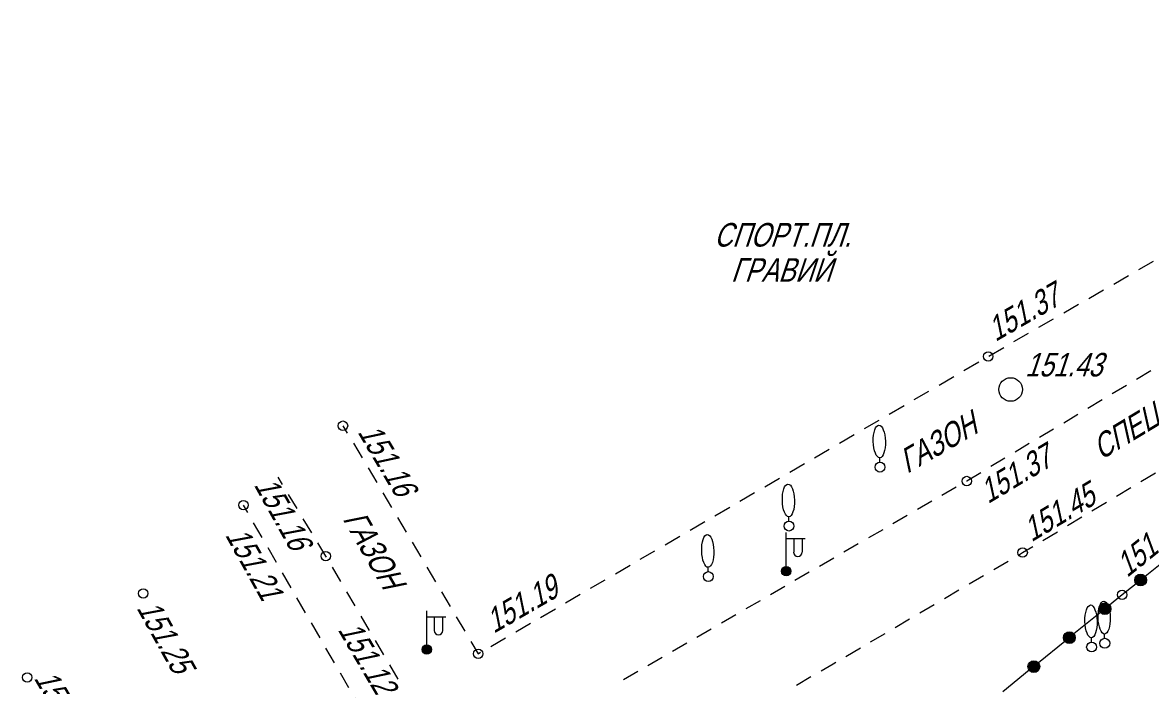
# Model space of a CAD drawing. Header units: metres. Extents: x 382 to 851, y 14083 to 14440.
# Drawn here: x 527.71 to 575.56, y 14221.88 to 14250 of the extents above; entities that cross this region are included whole.
import ezdxf

# ---------------------------------------------------------------- set-up
doc = ezdxf.new("R2010")
doc.units = ezdxf.units.M
doc.header["$MEASUREMENT"] = 0
doc.linetypes.add('UP line', pattern=[1.5, 1, -0.5])
for name, color, linetype, lineweight in [('Горизонтали', 7, 'Continuous', 25), ('Граница площадки', 7, 'Continuous', 25), ('Граница растительности и грунта', 7, 'Continuous', 25), ('Граница улицы', 7, 'Continuous', 25), ('Колодцы', 7, 'Continuous', 25), ('Леса и газоны', 7, 'Continuous', 25), ('ЛЭП', 7, 'Continuous', 25), ('Ограды', 7, 'Continuous', 25), ('Отдельно стоящее дерево', 7, 'Continuous', 25), ('Фонари', 7, 'Continuous', 25)]:
    doc.layers.add(name, color=color, linetype=linetype, lineweight=lineweight)
doc.styles.add('Style-RUSSIAN_1251 I 0.32289', font='RUSSIAN_1251.shx', dxfattribs={"oblique": 18.5})

# ---------------------------------------------------------------- blocks, each defined once
blk = doc.blocks.new('PIKET_577')
at = {"layer": 'Горизонтали', "color": 251, "linetype": 'Continuous', "lineweight": 9}
blk.add_arc((0, 0), 0.2, 0, 360, dxfattribs=at)
blk = doc.blocks.new('PIKET_578')
at = {"layer": 'Горизонтали', "color": 251, "linetype": 'Continuous', "lineweight": 9}
blk.add_arc((0, 0), 0.2, 0, 360, dxfattribs=at)
blk = doc.blocks.new('DEREVO_546')
at = {"layer": 'Отдельно стоящее дерево', "color": 251, "linetype": 'Continuous', "lineweight": 9, "flags": 128}
blk.add_lwpolyline([(-0.007, 0.21), (-0.007, 0.393)], dxfattribs=at)
at = {"layer": 'Отдельно стоящее дерево', "color": 251, "linetype": 'Continuous', "lineweight": 9}
blk.add_arc((0, 0), 0.21, 0, 359.99999, dxfattribs=at)
blk.add_ellipse((-0.0255, 1.088), major_axis=(-0.0185, 0.695), ratio=0.3698286, dxfattribs=at)
blk = doc.blocks.new('DEREVO_547')
at = {"layer": 'Отдельно стоящее дерево', "color": 251, "linetype": 'Continuous', "lineweight": 9, "flags": 128}
blk.add_lwpolyline([(-0.007, 0.21), (-0.007, 0.393)], dxfattribs=at)
at = {"layer": 'Отдельно стоящее дерево', "color": 251, "linetype": 'Continuous', "lineweight": 9}
blk.add_arc((0, 0), 0.21, 0, 360, dxfattribs=at)
blk.add_ellipse((-0.025, 1.088), major_axis=(-0.019, 0.695), ratio=0.369829, dxfattribs=at)
blk = doc.blocks.new('DEREVO_548')
at = {"layer": 'Отдельно стоящее дерево', "color": 251, "linetype": 'Continuous', "lineweight": 9, "flags": 128}
blk.add_lwpolyline([(-0.007, 0.21), (-0.007, 0.393)], dxfattribs=at)
at = {"layer": 'Отдельно стоящее дерево', "color": 251, "linetype": 'Continuous', "lineweight": 9}
blk.add_arc((0, 0), 0.21, 0, 360, dxfattribs=at)
blk.add_ellipse((-0.025, 1.088), major_axis=(-0.019, 0.695), ratio=0.369829, dxfattribs=at)
blk = doc.blocks.new('KOLOD_123')
at = {"layer": 'Колодцы', "color": 251, "linetype": 'Continuous', "lineweight": 9}
blk.add_arc((0, 0), 0.5, 0, 360, dxfattribs=at)
blk = doc.blocks.new('PIKET_589')
at = {"layer": 'Горизонтали', "color": 251, "linetype": 'Continuous', "lineweight": 9}
blk.add_arc((0, 0), 0.2, 0, 360, dxfattribs=at)
blk = doc.blocks.new('PIKET_590')
at = {"layer": 'Горизонтали', "color": 251, "linetype": 'Continuous', "lineweight": 9}
blk.add_arc((0, 0), 0.2, 0, 360, dxfattribs=at)
blk = doc.blocks.new('PIKET_591')
at = {"layer": 'Горизонтали', "color": 251, "linetype": 'Continuous', "lineweight": 9}
blk.add_arc((0, 0), 0.2, 0, 360, dxfattribs=at)
blk = doc.blocks.new('PIKET_594')
at = {"layer": 'Горизонтали', "color": 251, "linetype": 'Continuous', "lineweight": 9}
blk.add_arc((0, 0), 0.2, 0, 360, dxfattribs=at)
blk = doc.blocks.new('msdElementTypeLineString_226')
at = {"layer": 'Граница улицы', "color": 251, "linetype": 'Continuous', "lineweight": 9}
for p, q in [((2.306, 34.838), (2.124, 35.153)), ((2.919, 33.775), (2.555, 34.405)), ((3.532, 32.712), (3.169, 33.342)), ((4.146, 31.649), (3.782, 32.279)), ((4.759, 30.585), (4.396, 31.215)), ((5.373, 29.522), (5.009, 30.152)), ((5.986, 28.459), (5.623, 29.089)), ((6.6, 27.396), (6.236, 28.026)), ((7.213, 26.332), (6.849, 26.963)), ((7.826, 25.269), (7.463, 25.899)), ((8.44, 24.206), (8.076, 24.836)), ((9.053, 23.143), (8.69, 23.773)), ((9.667, 22.079), (9.303, 22.71)), ((10.28, 21.016), (9.917, 21.646)), ((11.179, 19.055), (11.773, 19.476)), ((10.178, 18.344), (10.772, 18.765)), ((9.177, 17.634), (9.771, 18.055)), ((8.176, 16.923), (8.77, 17.344)), ((7.175, 16.213), (7.769, 16.634)), ((6.174, 15.502), (6.768, 15.923)), ((5.174, 14.792), (5.767, 15.213)), ((4.173, 14.081), (4.766, 14.502)), ((3.172, 13.37), (3.765, 13.792)), ((2.171, 12.66), (2.764, 13.081)), ((1.17, 11.949), (1.763, 12.37)), ((0.169, 11.239), (0.762, 11.66)), ((0.521, 10.242), (0.15, 10.867)), ((1.148, 9.186), (0.777, 9.812)), ((1.775, 8.131), (1.403, 8.756)), ((2.402, 7.075), (2.03, 7.701)), ((3.029, 6.02), (2.657, 6.646)), ((3.655, 4.965), (3.284, 5.59)), ((4.282, 3.909), (3.911, 4.535)), ((5.536, 1.799), (5.165, 2.424)), ((6.163, 0.743), (5.792, 1.369)), ((6.605, 0.001), (6.419, 0.314))]:
    blk.add_line(p, q, dxfattribs=at)
at = {"layer": 'Граница улицы', "color": 251, "linetype": 'Continuous', "lineweight": 9, "flags": 128}
for points in [[(11.168, 20.207), (10.946, 20.334), (10.569, 20.618)], [(12.18, 19.765), (12.239, 19.807), (11.961, 19.85), (11.605, 19.964)], [(4.909, 2.854), (4.65, 3.29), (4.538, 3.479)]]:
    blk.add_lwpolyline(points, dxfattribs=at)
blk = doc.blocks.new('msdElementTypeLine_78')
at = {"layer": 'ЛЭП', "color": 251, "linetype": 'Continuous', "lineweight": 9}
for p, q in [((27.908, 22.198), (29.866, 23.753)), ((2.092, 1.689), (0.134, 0.134))]:
    blk.add_line(p, q, dxfattribs=at)
at = {"layer": 'ЛЭП', "color": 251, "linetype": 'Continuous', "lineweight": 9, "flags": 128}
for points in [[(28.216, 22.613), (27.908, 22.198), (28.384, 22.405)], [(1.784, 1.274), (2.092, 1.689), (1.616, 1.482)]]:
    blk.add_lwpolyline(points, dxfattribs=at)
blk = doc.blocks.new('msdElementTypeLineString_230')
at = {"layer": 'Граница площадки', "color": 251, "linetype": 'Continuous', "lineweight": 9}
for p, q in [((37.013, 15.766), (36.411, 15.406)), ((35.982, 15.149), (35.38, 14.789)), ((34.951, 14.532), (34.349, 14.172)), ((33.92, 13.915), (33.318, 13.555)), ((32.889, 13.298), (32.287, 12.938)), ((31.858, 12.682), (31.257, 12.321)), ((30.827, 12.065), (30.226, 11.705)), ((0.181, 10.953), (0, 11.253)), ((28.762, 10.837), (28.155, 10.486)), ((0.801, 9.924), (0.439, 10.525)), ((27.722, 10.235), (27.116, 9.883)), ((26.683, 9.633), (26.076, 9.281)), ((1.421, 8.895), (1.059, 9.496)), ((25.643, 9.031), (25.036, 8.679)), ((24.604, 8.428), (23.997, 8.077)), ((23.564, 7.826), (22.957, 7.474)), ((2.649, 6.83), (2.294, 7.434)), ((22.525, 7.224), (21.918, 6.872)), ((3.258, 5.794), (2.902, 6.399)), ((21.485, 6.622), (20.878, 6.27)), ((20.446, 6.019), (19.839, 5.668)), ((3.866, 4.758), (3.511, 5.363)), ((19.406, 5.417), (18.799, 5.066)), ((18.366, 4.815), (17.76, 4.463)), ((4.475, 3.722), (4.12, 4.327)), ((17.327, 4.213), (16.72, 3.861)), ((16.287, 3.61), (15.68, 3.259)), ((5.084, 2.686), (4.728, 3.291)), ((15.248, 3.008), (14.641, 2.657))]:
    blk.add_line(p, q, dxfattribs=at)
at = {"layer": 'Граница площадки', "color": 251, "linetype": 'Continuous', "lineweight": 9, "flags": 128}
for points in [[(29.797, 11.448), (29.207, 11.095), (29.195, 11.088)], [(2.041, 7.865), (2.015, 7.909), (1.679, 8.467)]]:
    blk.add_lwpolyline(points, dxfattribs=at)
blk = doc.blocks.new('msdElementTypeLineString_231')
at = {"layer": 'Граница площадки', "color": 251, "linetype": 'Continuous', "lineweight": 9}
for p, q in [((27.958, 16.35), (28.569, 16.718)), ((26.919, 15.725), (27.53, 16.092)), ((25.88, 15.099), (26.491, 15.467)), ((24.841, 14.474), (25.452, 14.842)), ((23.802, 13.849), (24.412, 14.216)), ((21.715, 12.612), (22.33, 12.972)), ((20.669, 11.998), (21.284, 12.359)), ((19.623, 11.384), (20.238, 11.745)), ((18.577, 10.771), (19.192, 11.131)), ((17.531, 10.157), (18.146, 10.518)), ((16.485, 9.543), (17.1, 9.904)), ((15.439, 8.929), (16.054, 9.29)), ((13.341, 7.712), (13.958, 8.069))]:
    blk.add_line(p, q, dxfattribs=at)
at = {"layer": 'Граница площадки', "color": 251, "linetype": 'Continuous', "lineweight": 9, "flags": 128}
for points in [[(22.761, 13.225), (22.938, 13.329), (23.373, 13.591)], [(14.391, 8.319), (14.905, 8.616), (15.008, 8.676)]]:
    blk.add_lwpolyline(points, dxfattribs=at)
blk = doc.blocks.new('msdElementTypeLineString_233')
at = {"layer": 'Ограды', "linetype": 'Continuous', "lineweight": 9}
h = blk.add_hatch(color=251, dxfattribs=at)
edge = h.paths.add_edge_path()
edge.add_arc((35.782, 28.931), 0.25, 0, 360)
h = blk.add_hatch(color=251, dxfattribs=at)
edge = h.paths.add_edge_path()
edge.add_arc((34.268, 27.714), 0.25, 0, 360)
h = blk.add_hatch(color=251, dxfattribs=at)
edge = h.paths.add_edge_path()
edge.add_arc((32.761, 26.488), 0.25, 0, 360)
h = blk.add_hatch(color=251, dxfattribs=at)
edge = h.paths.add_edge_path()
edge.add_arc((31.253, 25.262), 0.25, 0, 360)
at = {"layer": 'Ограды', "color": 251, "linetype": 'Continuous', "lineweight": 9}
for p, q in [((37.108, 29.985), (35.978, 29.087)), ((34.074, 27.556), (32.955, 26.646)), ((32.567, 26.33), (31.447, 25.419)), ((31.059, 25.104), (29.94, 24.193))]:
    blk.add_line(p, q, dxfattribs=at)
at = {"layer": 'Ограды', "color": 251, "linetype": 'Continuous', "lineweight": 9, "flags": 128}
blk.add_lwpolyline([(35.587, 28.776), (34.996, 28.306), (34.462, 27.872)], dxfattribs=at)
at = {"layer": 'Ограды', "color": 251, "linetype": 'Continuous', "lineweight": 9}
for centre in [(35.782, 28.931), (35.782, 28.931), (34.268, 27.714), (34.268, 27.714), (32.761, 26.488), (32.761, 26.488), (31.253, 25.262), (31.253, 25.262)]:
    blk.add_circle(centre, 0.25, dxfattribs=at)
blk = doc.blocks.new('msdElementTypeLineString_235')
at = {"layer": 'Граница площадки', "color": 251, "linetype": 'Continuous', "lineweight": 9}
for p, q in [((36.037, 26.46), (35.858, 26.774)), ((36.641, 25.397), (36.284, 26.025)), ((37.85, 23.271), (37.493, 23.9)), ((38.454, 22.208), (38.097, 22.837)), ((39.059, 21.145), (38.702, 21.774)), ((39.663, 20.082), (39.306, 20.711)), ((39.049, 19.35), (39.675, 19.712)), ((37.99, 18.739), (38.616, 19.1)), ((36.932, 18.128), (37.557, 18.489)), ((35.873, 17.517), (36.498, 17.878)), ((34.814, 16.905), (35.439, 17.267)), ((33.755, 16.294), (34.381, 16.655)), ((32.696, 15.683), (33.322, 16.044)), ((31.637, 15.072), (32.263, 15.433)), ((30.578, 14.46), (31.204, 14.822)), ((29.519, 13.849), (30.145, 14.21)), ((28.46, 13.238), (29.086, 13.599)), ((27.401, 12.627), (28.027, 12.988)), ((26.344, 12.011), (26.969, 12.375)), ((25.288, 11.395), (25.912, 11.759)), ((24.232, 10.779), (24.856, 11.143)), ((23.175, 10.164), (23.8, 10.528)), ((0.001, 9.673), (0.185, 9.362)), ((22.119, 9.548), (22.743, 9.912)), ((21.062, 8.932), (21.687, 9.296)), ((0.44, 8.932), (0.809, 8.311)), ((20.006, 8.316), (20.631, 8.68)), ((1.064, 7.881), (1.433, 7.259)), ((18.95, 7.701), (19.574, 8.065)), ((17.893, 7.085), (18.518, 7.449)), ((1.688, 6.829), (2.056, 6.208)), ((16.837, 6.469), (17.461, 6.833)), ((2.311, 5.778), (2.68, 5.156)), ((15.781, 5.853), (16.405, 6.217)), ((14.724, 5.238), (15.349, 5.602)), ((13.668, 4.622), (14.292, 4.986)), ((2.935, 4.726), (3.304, 4.104)), ((12.612, 4.006), (13.236, 4.37)), ((3.559, 3.674), (3.928, 3.053)), ((11.555, 3.39), (12.18, 3.754)), ((10.499, 2.775), (11.123, 3.139)), ((4.183, 2.623), (4.552, 2.001)), ((9.443, 2.159), (10.067, 2.523)), ((4.807, 1.571), (5.176, 0.95)), ((8.386, 1.543), (9.011, 1.907)), ((7.33, 0.927), (7.954, 1.291)), ((6.273, 0.312), (6.898, 0.675))]:
    blk.add_line(p, q, dxfattribs=at)
at = {"layer": 'Граница площадки', "color": 251, "linetype": 'Continuous', "lineweight": 9, "flags": 128}
for points in [[(37.246, 24.334), (36.992, 24.78), (36.888, 24.962)], [(5.431, 0.52), (5.739, 0), (5.841, 0.06)]]:
    blk.add_lwpolyline(points, dxfattribs=at)
blk = doc.blocks.new('DEREVO_612')
at = {"layer": 'Отдельно стоящее дерево', "color": 251, "linetype": 'Continuous', "lineweight": 9, "flags": 128}
blk.add_lwpolyline([(-0.007, 0.21), (-0.007, 0.393)], dxfattribs=at)
at = {"layer": 'Отдельно стоящее дерево', "color": 251, "linetype": 'Continuous', "lineweight": 9}
blk.add_arc((0, 0), 0.21, 0, 359.99999, dxfattribs=at)
blk.add_ellipse((-0.0255, 1.088), major_axis=(-0.0185, 0.695), ratio=0.3698286, dxfattribs=at)
blk = doc.blocks.new('DEREVO_613')
at = {"layer": 'Отдельно стоящее дерево', "color": 251, "linetype": 'Continuous', "lineweight": 9, "flags": 128}
blk.add_lwpolyline([(-0.007, 0.21), (-0.007, 0.393)], dxfattribs=at)
at = {"layer": 'Отдельно стоящее дерево', "color": 251, "linetype": 'Continuous', "lineweight": 9}
blk.add_arc((0, 0), 0.21, 0, 359.99999, dxfattribs=at)
blk.add_ellipse((-0.0255, 1.088), major_axis=(-0.0185, 0.695), ratio=0.3698286, dxfattribs=at)
blk = doc.blocks.new('PIKET_712')
at = {"layer": 'Горизонтали', "color": 251, "linetype": 'Continuous', "lineweight": 9}
blk.add_arc((0, 0), 0.2, 0, 360, dxfattribs=at)
blk = doc.blocks.new('PIKET_713')
at = {"layer": 'Горизонтали', "color": 251, "linetype": 'Continuous', "lineweight": 9}
blk.add_arc((0, 0), 0.2, 0, 360, dxfattribs=at)
blk = doc.blocks.new('PIKET_714')
at = {"layer": 'Горизонтали', "color": 251, "linetype": 'Continuous', "lineweight": 9}
blk.add_arc((0, 0), 0.2, 0, 360, dxfattribs=at)
blk = doc.blocks.new('PIKET_715')
at = {"layer": 'Горизонтали', "color": 251, "linetype": 'Continuous', "lineweight": 9}
blk.add_arc((-0.00049, 0.00036), 0.2, 0, 359.999994, dxfattribs=at)
blk = doc.blocks.new('FNRM1_35')
at = {"layer": 'Фонари', "linetype": 'Continuous', "lineweight": 9}
h = blk.add_hatch(color=251, dxfattribs=at)
edge = h.paths.add_edge_path()
edge.add_arc((0, 0), 0.2, 0, 360)
at = {"layer": 'Фонари', "color": 251, "linetype": 'Continuous', "lineweight": 9}
for p, q in [((0.003, 0.2), (0.003, 1.641)), ((0.017, 1.388), (0.805, 1.388)), ((0.322, 1.371), (0.322, 0.816)), ((0.676, 1.378), (0.676, 0.823))]:
    blk.add_line(p, q, dxfattribs=at)
blk.add_circle((0, 0), 0.2, dxfattribs=at)
blk.add_arc((0.496, 0.809), 0.181, 180, 0, dxfattribs=at)
blk = doc.blocks.new('FNRM1_36')
at = {"layer": 'Фонари', "linetype": 'Continuous', "lineweight": 9}
h = blk.add_hatch(color=251, dxfattribs=at)
edge = h.paths.add_edge_path()
edge.add_arc((0, 0), 0.2, 0, 360)
at = {"layer": 'Фонари', "color": 251, "linetype": 'Continuous', "lineweight": 9}
for p, q in [((0.003, 0.2), (0.003, 1.641)), ((0.017, 1.388), (0.805, 1.388)), ((0.322, 1.371), (0.322, 0.816)), ((0.676, 1.378), (0.676, 0.823))]:
    blk.add_line(p, q, dxfattribs=at)
blk.add_circle((0, 0), 0.2, dxfattribs=at)
blk.add_arc((0.496, 0.809), 0.181, 180, 0, dxfattribs=at)

msp = doc.modelspace()

# ---------------------------------------------------------------- block references
at = {"layer": 'Горизонтали', "color": 251, "linetype": 'Continuous', "lineweight": 9}
for name, p in [('PIKET_590', (568.675, 14235.836)), ('PIKET_715', (541.304, 14232.899)), ('PIKET_589', (567.765, 14230.552)), ('PIKET_712', (537.081, 14229.532)), ('PIKET_577', (570.134, 14227.515)), ('PIKET_594', (540.573, 14227.366)), ('PIKET_714', (532.829, 14225.782)), ('PIKET_578', (574.353, 14225.725)), ('PIKET_591', (547.042, 14223.226)), ('PIKET_713', (527.911, 14222.221))]:
    msp.add_blockref(name, p, dxfattribs=at)
at = {"layer": 'Граница площадки', "color": 251, "linetype": 'Continuous', "lineweight": 9}
for name, p in [('msdElementTypeLineString_230', (538.558, 14219.457)), ('msdElementTypeLineString_235', (541.303, 14223.226)), ('msdElementTypeLineString_231', (547.196, 14214.186))]:
    msp.add_blockref(name, p, dxfattribs=at)
at = {"layer": 'Граница улицы', "color": 251, "linetype": 'Continuous', "lineweight": 9}
msp.add_blockref('msdElementTypeLineString_226', (534.957, 14194.379), dxfattribs=at)
at = {"layer": 'Колодцы', "color": 251, "linetype": 'Continuous', "lineweight": 9}
msp.add_blockref('KOLOD_123', (569.625, 14234.434), dxfattribs=at)
at = {"layer": 'ЛЭП', "color": 251, "linetype": 'Continuous', "lineweight": 9}
msp.add_blockref('msdElementTypeLine_78', (567.434, 14215.36), dxfattribs=at)
at = {"layer": 'Ограды', "color": 251, "linetype": 'Continuous', "lineweight": 9}
msp.add_blockref('msdElementTypeLineString_233', (539.357, 14197.419), dxfattribs=at)
at = {"layer": 'Отдельно стоящее дерево', "color": 251, "linetype": 'Continuous', "lineweight": 9}
for name, p in [('DEREVO_546', (564.082, 14231.142)), ('DEREVO_547', (560.223, 14228.641)), ('DEREVO_548', (556.802, 14226.498)), ('DEREVO_613', (573.06, 14223.51)), ('DEREVO_612', (573.619, 14223.669))]:
    msp.add_blockref(name, p, dxfattribs=at)
at = {"layer": 'Фонари', "color": 251, "linetype": 'Continuous', "lineweight": 9}
for name, p in [('FNRM1_35', (560.104, 14226.724)), ('FNRM1_36', (544.856, 14223.405))]:
    msp.add_blockref(name, p, dxfattribs=at)

# ---------------------------------------------------------------- texts
at = {"layer": 'Горизонтали', "color": 251, "linetype": 'Continuous', "lineweight": 9, "style": 'Style-RUSSIAN_1251 I 0.32289', "oblique": 18.5}
for s, rotation, width, p in [('151.37', 29.9946, 0.799996, (568.981, 14236.446)), ('151.16', 300.6259, 0.799996, (541.906, 14232.632)), ('151.37', 30.8953, 0.799996, (568.664, 14229.568)), ('151.16', 299.1081, 0.8, (537.508, 14230.393)), ('151.45', 30.8953, 0.799996, (570.507, 14227.947)), ('151.66', 38.8854, 0.799996, (574.565, 14226.433)), ('151.21', 299.1081, 0.8, (536.288, 14228.265)), ('151.19', 29.9946, 0.799996, (547.697, 14224.068)), ('151.25', 299.1081, 0.8, (532.532, 14225.168)), ('151.12', 300.4367, 0.8, (541.066, 14224.249)), ('151.29', 300.3357, 0.8, (528.174, 14222.192))]:
    msp.add_text(s, height=1, rotation=rotation, dxfattribs=dict(at, width=width)).set_placement(p)
at = {"layer": 'Граница площадки', "color": 251, "linetype": 'Continuous', "lineweight": 9, "style": 'Style-RUSSIAN_1251 I 0.32289', "oblique": 18.5}
for s, width, p in [('СПОРТ.ПЛ.', 0.8, (557.039, 14240.497)), ('ГРАВИЙ', 0.799996, (557.755, 14239.005))]:
    msp.add_text(s, height=1, dxfattribs=dict(at, width=width)).set_placement(p)
at = {"layer": 'Граница площадки', "color": 251, "linetype": 'UP line', "lineweight": 9, "style": 'Style-RUSSIAN_1251 I 0.32289', "oblique": 18.5, "width": 0.8}
msp.add_text('СПЕЦ.ПОКР.', height=1, rotation=31.1682, dxfattribs=at).set_placement((573.453, 14231.423))
at = {"layer": 'Граница растительности и грунта', "color": 251, "linetype": 'Continuous', "lineweight": 9, "style": 'Style-RUSSIAN_1251 I 0.32289', "oblique": 18.5, "width": 0.8}
msp.add_text('ГАЗОН', height=1, rotation=300.0067, dxfattribs=at).set_placement((541.271, 14228.945))
at = {"layer": 'Колодцы', "color": 251, "linetype": 'Continuous', "lineweight": 9, "style": 'Style-RUSSIAN_1251 I 0.32289', "oblique": 18.5, "width": 0.799996}
msp.add_text('151.43', height=1, dxfattribs=at).set_placement((570.232, 14234.987))
at = {"layer": 'Леса и газоны', "color": 251, "linetype": 'Continuous', "lineweight": 9, "style": 'Style-RUSSIAN_1251 I 0.32289', "oblique": 18.5, "width": 0.799996}
msp.add_text('ГАЗОН', height=1, rotation=30.0843, dxfattribs=at).set_placement((565.236, 14230.85))

doc.saveas('drawing.dxf')
